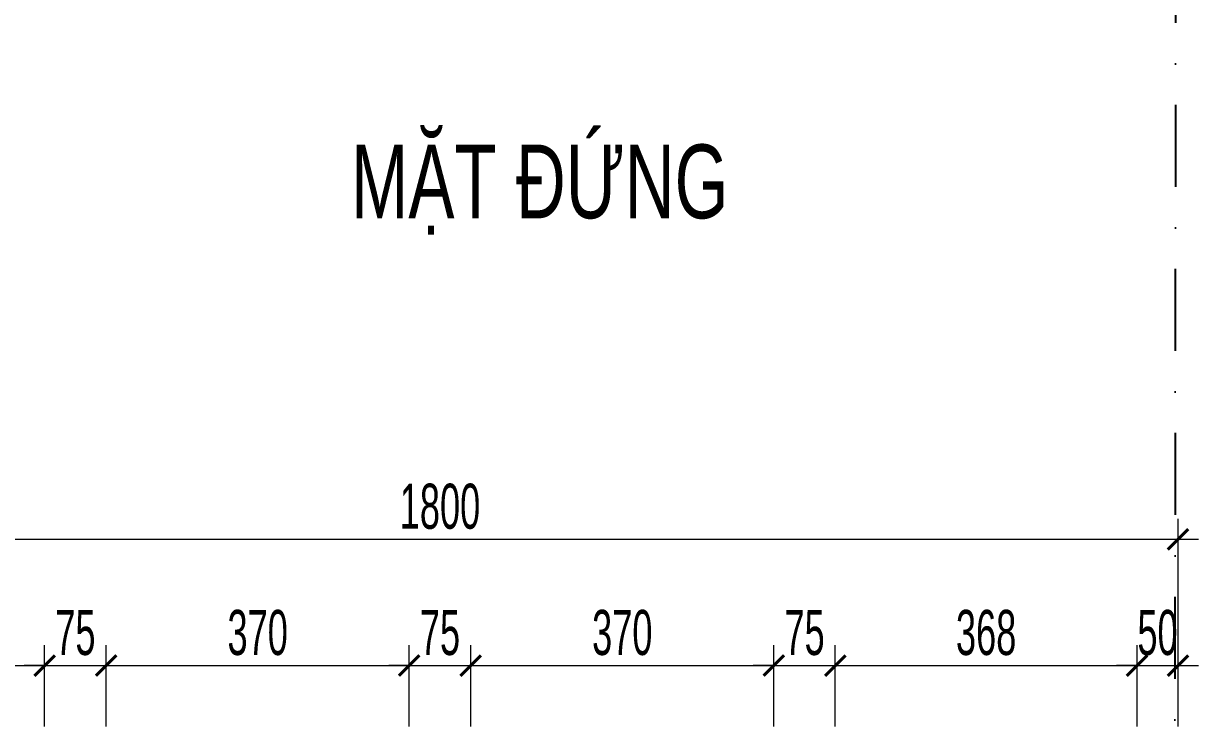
# Model space of a CAD drawing. Header units: millimetres. Extents: x 1336014 to 2939047, y -333549 to -60566.
# Drawn here: x 1462436 to 1463868, y -217365 to -216502 of the extents above; entities that cross this region are included whole.
import ezdxf

# ---------------------------------------------------------------- set-up
doc = ezdxf.new("R2010")
doc.units = ezdxf.units.MM
doc.header["$MEASUREMENT"] = 0
doc.linetypes.add('DASHDOT', pattern=[1, 0.5, -0.25, 0, -0.25])
doc.layers.add('08.Dim', color=156, linetype='Continuous', lineweight=15)
doc.layers.add('10.Text', color=254, linetype='Continuous', lineweight=18)
doc.layers.add('TRUC', color=250, linetype='DASHDOT')
doc.styles.add('TT5_Ghi chu 1', font='', dxfattribs={"width": 0.7, "height": 240})
doc.styles.add('TT5_Text Dim', font='hoatbif.shx', dxfattribs={"width": 0.6})
doc.styles.get('TT5_Ghi chu 1').set_extended_font_data('.VnBlackH')
doc.dimstyles.new('TT5_Dim 1-25', dxfattribs={"dimscale": 25, "dimtxt": 2.2, "dimasz": 1, "dimexe": 1, "dimexo": 0, "dimgap": 0.5, "dimtad": 1, "dimdec": 0, "dimzin": 0, "dimdsep": 46, "dimtxsty": 'TT5_Text Dim', "dimblk": 'ARCHTICK', "dimcen": 0, "dimdle": 1, "dimclrd": 256, "dimclre": 256, "dimclrt": 1, "dimadec": 0, "dimazin": 0, "dimtfac": 0.015, "dimtdec": 0, "dimtix": 1, "dimtmove": 2, "dimatfit": 3, "dimldrblk": 'DOT', "dimfxl": 1, "dimtolj": 1, "dimtzin": 0, "dimlwd": -1, "dimlwe": -1, "dimarcsym": 1})

# ---------------------------------------------------------------- blocks, each defined once
blk = doc.blocks.new('_ARCHTICK')
at = {"const_width": 0.15}
blk.add_lwpolyline([(-0.5, -0.5), (0.5, 0.5)], dxfattribs=at)
blk = doc.blocks.new('*D2127')
at = {"layer": '08.Dim', "ltscale": 200, "transparency": 16777216}
for p, q in [((1462093.4, -217359.9), (1462093.4, -217260.7)), ((1462461.3, -217359.9), (1462461.3, -217260.7)), ((1462068.4, -217285.7), (1462486.3, -217285.7))]:
    blk.add_line(p, q, dxfattribs=at)
at = {"layer": 'Defpoints', "color": 0, "ltscale": 200, "transparency": 16777216}
for p in [(1462461.3, -217285.7), (1462093.4, -217359.9), (1462461.3, -217359.9)]:
    blk.add_point(p, dxfattribs=at)
at = {"layer": '08.Dim', "ltscale": 200, "transparency": 16777216, "xscale": 25, "yscale": 25, "zscale": 25, "rotation": 180}
blk.add_blockref('_ARCHTICK', (1462093.4, -217285.7), dxfattribs=at)
at = {"layer": '08.Dim', "ltscale": 200, "transparency": 16777216, "xscale": 25, "yscale": 25, "zscale": 25}
blk.add_blockref('_ARCHTICK', (1462461.3, -217285.7), dxfattribs=at)
at = {"layer": '08.Dim', "color": 1, "ltscale": 200, "transparency": 16777216, "insert": (1462277.3, -217245.7), "char_height": 55, "attachment_point": 5, "style": 'TT5_Text Dim'}
blk.add_mtext('\\A1;368', dxfattribs=at)
blk = doc.blocks.new('_DOT')
blk.add_line((-0.5, 0), (-1, 0))
at = {"const_width": 0.5}
blk.add_lwpolyline([(-0.25, 0, 1), (0.25, 0, 1)], format="xyb", close=True, dxfattribs=at)
blk = doc.blocks.new('*D2128')
at = {"layer": '08.Dim', "ltscale": 200, "transparency": 16777216}
for p, q in [((1462461.3, -217359.9), (1462461.3, -217260.7)), ((1462536.3, -217359.9), (1462536.3, -217260.7)), ((1462461.3, -217285.7), (1462436.3, -217285.7)), ((1462461.3, -217285.7), (1462536.3, -217285.7)), ((1462536.3, -217285.7), (1462561.3, -217285.7))]:
    blk.add_line(p, q, dxfattribs=at)
at = {"layer": 'Defpoints', "color": 0, "ltscale": 200, "transparency": 16777216}
for p in [(1462536.3, -217285.7), (1462461.3, -217359.9), (1462536.3, -217359.9)]:
    blk.add_point(p, dxfattribs=at)
at = {"layer": '08.Dim', "ltscale": 200, "transparency": 16777216, "xscale": 25, "yscale": 25, "zscale": 25}
blk.add_blockref('_ARCHTICK', (1462461.3, -217285.7), dxfattribs=at)
at = {"layer": '08.Dim', "ltscale": 200, "transparency": 16777216, "xscale": 25, "yscale": 25, "zscale": 25, "rotation": 180}
blk.add_blockref('_ARCHTICK', (1462536.3, -217285.7), dxfattribs=at)
at = {"layer": '08.Dim', "color": 1, "ltscale": 200, "transparency": 16777216, "insert": (1462498.8, -217245.7), "char_height": 55, "attachment_point": 5, "style": 'TT5_Text Dim'}
blk.add_mtext('\\A1;75', dxfattribs=at)
blk = doc.blocks.new('*D2129')
at = {"layer": '08.Dim', "ltscale": 200, "transparency": 16777216}
for p, q in [((1462536.3, -217359.9), (1462536.3, -217260.7)), ((1462905.9, -217359.9), (1462905.9, -217260.7)), ((1462511.3, -217285.7), (1462930.9, -217285.7))]:
    blk.add_line(p, q, dxfattribs=at)
at = {"layer": 'Defpoints', "color": 0, "ltscale": 200, "transparency": 16777216}
for p in [(1462905.9, -217285.7), (1462536.3, -217359.9), (1462905.9, -217359.9)]:
    blk.add_point(p, dxfattribs=at)
at = {"layer": '08.Dim', "ltscale": 200, "transparency": 16777216, "xscale": 25, "yscale": 25, "zscale": 25, "rotation": 180}
blk.add_blockref('_ARCHTICK', (1462536.3, -217285.7), dxfattribs=at)
at = {"layer": '08.Dim', "ltscale": 200, "transparency": 16777216, "xscale": 25, "yscale": 25, "zscale": 25}
blk.add_blockref('_ARCHTICK', (1462905.9, -217285.7), dxfattribs=at)
at = {"layer": '08.Dim', "color": 1, "ltscale": 200, "transparency": 16777216, "insert": (1462721.1, -217245.7), "char_height": 55, "attachment_point": 5, "style": 'TT5_Text Dim'}
blk.add_mtext('\\A1;370', dxfattribs=at)
blk = doc.blocks.new('*D2130')
at = {"layer": '08.Dim', "ltscale": 200, "transparency": 16777216}
for p, q in [((1462905.9, -217359.9), (1462905.9, -217260.7)), ((1462980.9, -217359.9), (1462980.9, -217260.7)), ((1462905.9, -217285.7), (1462880.9, -217285.7)), ((1462905.9, -217285.7), (1462980.9, -217285.7)), ((1462980.9, -217285.7), (1463005.9, -217285.7))]:
    blk.add_line(p, q, dxfattribs=at)
at = {"layer": 'Defpoints', "color": 0, "ltscale": 200, "transparency": 16777216}
for p in [(1462980.9, -217285.7), (1462905.9, -217359.9), (1462980.9, -217359.9)]:
    blk.add_point(p, dxfattribs=at)
at = {"layer": '08.Dim', "ltscale": 200, "transparency": 16777216, "xscale": 25, "yscale": 25, "zscale": 25}
blk.add_blockref('_ARCHTICK', (1462905.9, -217285.7), dxfattribs=at)
at = {"layer": '08.Dim', "ltscale": 200, "transparency": 16777216, "xscale": 25, "yscale": 25, "zscale": 25, "rotation": 180}
blk.add_blockref('_ARCHTICK', (1462980.9, -217285.7), dxfattribs=at)
at = {"layer": '08.Dim', "color": 1, "ltscale": 200, "transparency": 16777216, "insert": (1462943.4, -217245.7), "char_height": 55, "attachment_point": 5, "style": 'TT5_Text Dim'}
blk.add_mtext('\\A1;75', dxfattribs=at)
blk = doc.blocks.new('*D2131')
at = {"layer": '08.Dim', "ltscale": 200, "transparency": 16777216}
for p, q in [((1462980.9, -217359.9), (1462980.9, -217260.7)), ((1463350.5, -217359.9), (1463350.5, -217260.7)), ((1462955.9, -217285.7), (1463375.5, -217285.7))]:
    blk.add_line(p, q, dxfattribs=at)
at = {"layer": 'Defpoints', "color": 0, "ltscale": 200, "transparency": 16777216}
for p in [(1463350.5, -217285.7), (1462980.9, -217359.9), (1463350.5, -217359.9)]:
    blk.add_point(p, dxfattribs=at)
at = {"layer": '08.Dim', "ltscale": 200, "transparency": 16777216, "xscale": 25, "yscale": 25, "zscale": 25, "rotation": 180}
blk.add_blockref('_ARCHTICK', (1462980.9, -217285.7), dxfattribs=at)
at = {"layer": '08.Dim', "ltscale": 200, "transparency": 16777216, "xscale": 25, "yscale": 25, "zscale": 25}
blk.add_blockref('_ARCHTICK', (1463350.5, -217285.7), dxfattribs=at)
at = {"layer": '08.Dim', "color": 1, "ltscale": 200, "transparency": 16777216, "insert": (1463165.7, -217245.7), "char_height": 55, "attachment_point": 5, "style": 'TT5_Text Dim'}
blk.add_mtext('\\A1;370', dxfattribs=at)
blk = doc.blocks.new('*D2132')
at = {"layer": '08.Dim', "ltscale": 200, "transparency": 16777216}
for p, q in [((1463350.5, -217359.9), (1463350.5, -217260.7)), ((1463425.5, -217359.9), (1463425.5, -217260.7)), ((1463350.5, -217285.7), (1463325.5, -217285.7)), ((1463350.5, -217285.7), (1463425.5, -217285.7)), ((1463425.5, -217285.7), (1463450.5, -217285.7))]:
    blk.add_line(p, q, dxfattribs=at)
at = {"layer": 'Defpoints', "color": 0, "ltscale": 200, "transparency": 16777216}
for p in [(1463425.5, -217285.7), (1463350.5, -217359.9), (1463425.5, -217359.9)]:
    blk.add_point(p, dxfattribs=at)
at = {"layer": '08.Dim', "ltscale": 200, "transparency": 16777216, "xscale": 25, "yscale": 25, "zscale": 25}
blk.add_blockref('_ARCHTICK', (1463350.5, -217285.7), dxfattribs=at)
at = {"layer": '08.Dim', "ltscale": 200, "transparency": 16777216, "xscale": 25, "yscale": 25, "zscale": 25, "rotation": 180}
blk.add_blockref('_ARCHTICK', (1463425.5, -217285.7), dxfattribs=at)
at = {"layer": '08.Dim', "color": 1, "ltscale": 200, "transparency": 16777216, "insert": (1463388, -217245.7), "char_height": 55, "attachment_point": 5, "style": 'TT5_Text Dim'}
blk.add_mtext('\\A1;75', dxfattribs=at)
blk = doc.blocks.new('*D2133')
at = {"layer": '08.Dim', "ltscale": 200, "transparency": 16777216}
for p, q in [((1463425.5, -217359.9), (1463425.5, -217260.7)), ((1463793.4, -217359.9), (1463793.4, -217260.7)), ((1463400.5, -217285.7), (1463818.4, -217285.7))]:
    blk.add_line(p, q, dxfattribs=at)
at = {"layer": 'Defpoints', "color": 0, "ltscale": 200, "transparency": 16777216}
for p in [(1463793.4, -217285.7), (1463425.5, -217359.9), (1463793.4, -217359.9)]:
    blk.add_point(p, dxfattribs=at)
at = {"layer": '08.Dim', "ltscale": 200, "transparency": 16777216, "xscale": 25, "yscale": 25, "zscale": 25, "rotation": 180}
blk.add_blockref('_ARCHTICK', (1463425.5, -217285.7), dxfattribs=at)
at = {"layer": '08.Dim', "ltscale": 200, "transparency": 16777216, "xscale": 25, "yscale": 25, "zscale": 25}
blk.add_blockref('_ARCHTICK', (1463793.4, -217285.7), dxfattribs=at)
at = {"layer": '08.Dim', "color": 1, "ltscale": 200, "transparency": 16777216, "insert": (1463609.4, -217245.7), "char_height": 55, "attachment_point": 5, "style": 'TT5_Text Dim'}
blk.add_mtext('\\A1;368', dxfattribs=at)
blk = doc.blocks.new('*D2134')
at = {"layer": '08.Dim', "ltscale": 200, "transparency": 16777216}
for p, q in [((1463793.4, -217359.9), (1463793.4, -217260.7)), ((1463843.4, -217359.9), (1463843.4, -217260.7)), ((1463793.4, -217285.7), (1463768.4, -217285.7)), ((1463793.4, -217285.7), (1463843.4, -217285.7)), ((1463843.4, -217285.7), (1463868.4, -217285.7))]:
    blk.add_line(p, q, dxfattribs=at)
at = {"layer": 'Defpoints', "color": 0, "ltscale": 200, "transparency": 16777216}
for p in [(1463843.4, -217285.7), (1463793.4, -217359.9), (1463843.4, -217359.9)]:
    blk.add_point(p, dxfattribs=at)
at = {"layer": '08.Dim', "ltscale": 200, "transparency": 16777216, "xscale": 25, "yscale": 25, "zscale": 25}
blk.add_blockref('_ARCHTICK', (1463793.4, -217285.7), dxfattribs=at)
at = {"layer": '08.Dim', "ltscale": 200, "transparency": 16777216, "xscale": 25, "yscale": 25, "zscale": 25, "rotation": 180}
blk.add_blockref('_ARCHTICK', (1463843.4, -217285.7), dxfattribs=at)
at = {"layer": '08.Dim', "color": 1, "ltscale": 200, "transparency": 16777216, "insert": (1463818.4, -217245.7), "char_height": 55, "attachment_point": 5, "style": 'TT5_Text Dim'}
blk.add_mtext('\\A1;50', dxfattribs=at)
blk = doc.blocks.new('*D2153')
at = {"layer": '08.Dim', "ltscale": 200, "transparency": 16777216}
for p, q in [((1462043.4, -217359.9), (1462043.4, -217106.7)), ((1463843.4, -217359.9), (1463843.4, -217106.7)), ((1462018.4, -217131.7), (1463868.4, -217131.7))]:
    blk.add_line(p, q, dxfattribs=at)
at = {"layer": 'Defpoints', "color": 0, "ltscale": 200, "transparency": 16777216}
for p in [(1463843.4, -217131.7), (1462043.4, -217359.9), (1463843.4, -217359.9)]:
    blk.add_point(p, dxfattribs=at)
at = {"layer": '08.Dim', "ltscale": 200, "transparency": 16777216, "xscale": 25, "yscale": 25, "zscale": 25, "rotation": 180}
blk.add_blockref('_ARCHTICK', (1462043.4, -217131.7), dxfattribs=at)
at = {"layer": '08.Dim', "ltscale": 200, "transparency": 16777216, "xscale": 25, "yscale": 25, "zscale": 25}
blk.add_blockref('_ARCHTICK', (1463843.4, -217131.7), dxfattribs=at)
at = {"layer": '08.Dim', "color": 1, "ltscale": 200, "transparency": 16777216, "insert": (1462943.4, -217091.7), "char_height": 55, "attachment_point": 5, "style": 'TT5_Text Dim'}
blk.add_mtext('\\A1;1800', dxfattribs=at)

msp = doc.modelspace()

# ---------------------------------------------------------------- linework, layer by layer
at = {"layer": 'TRUC', "ltscale": 200}
msp.add_line((1463843.4, -213400), (1463838.8, -218156.5), dxfattribs=at)

# ---------------------------------------------------------------- texts
at = {"layer": '10.Text', "style": 'TT5_Ghi chu 1', "width": 0.7}
msp.add_text('mÆt ®øng', height=90, dxfattribs=at).set_placement((1462834.7, -216740.1))

# ---------------------------------------------------------------- dimensions: what is measured, and where the dimension line sits
at = {"layer": '08.Dim', "ltscale": 200}
for base, p1, p2, picture, middle in [((1463843.4, -217131.7), (1462043.4, -217359.9), (1463843.4, -217359.9), '*D2153', (1462943.4, -217091.7)), ((1462461.3, -217285.7), (1462093.4, -217359.9), (1462461.3, -217359.9), '*D2127', (1462277.3, -217245.7)), ((1462536.3, -217285.7), (1462461.3, -217359.9), (1462536.3, -217359.9), '*D2128', (1462498.8, -217245.7)), ((1462905.9, -217285.7), (1462536.3, -217359.9), (1462905.9, -217359.9), '*D2129', (1462721.1, -217245.7)), ((1462980.9, -217285.7), (1462905.9, -217359.9), (1462980.9, -217359.9), '*D2130', (1462943.4, -217245.7)), ((1463350.5, -217285.7), (1462980.9, -217359.9), (1463350.5, -217359.9), '*D2131', (1463165.7, -217245.7)), ((1463425.5, -217285.7), (1463350.5, -217359.9), (1463425.5, -217359.9), '*D2132', (1463388, -217245.7)), ((1463793.4, -217285.7), (1463425.5, -217359.9), (1463793.4, -217359.9), '*D2133', (1463609.4, -217245.7)), ((1463843.4, -217285.7), (1463793.4, -217359.9), (1463843.4, -217359.9), '*D2134', (1463818.4, -217245.7))]:
    dim = msp.add_linear_dim(base=base, p1=p1, p2=p2, dimstyle='TT5_Dim 1-25', dxfattribs=at)
    dim.commit()
    dim.dimension.update_dxf_attribs({"geometry": picture, "text_midpoint": middle})

doc.saveas('drawing.dxf')
